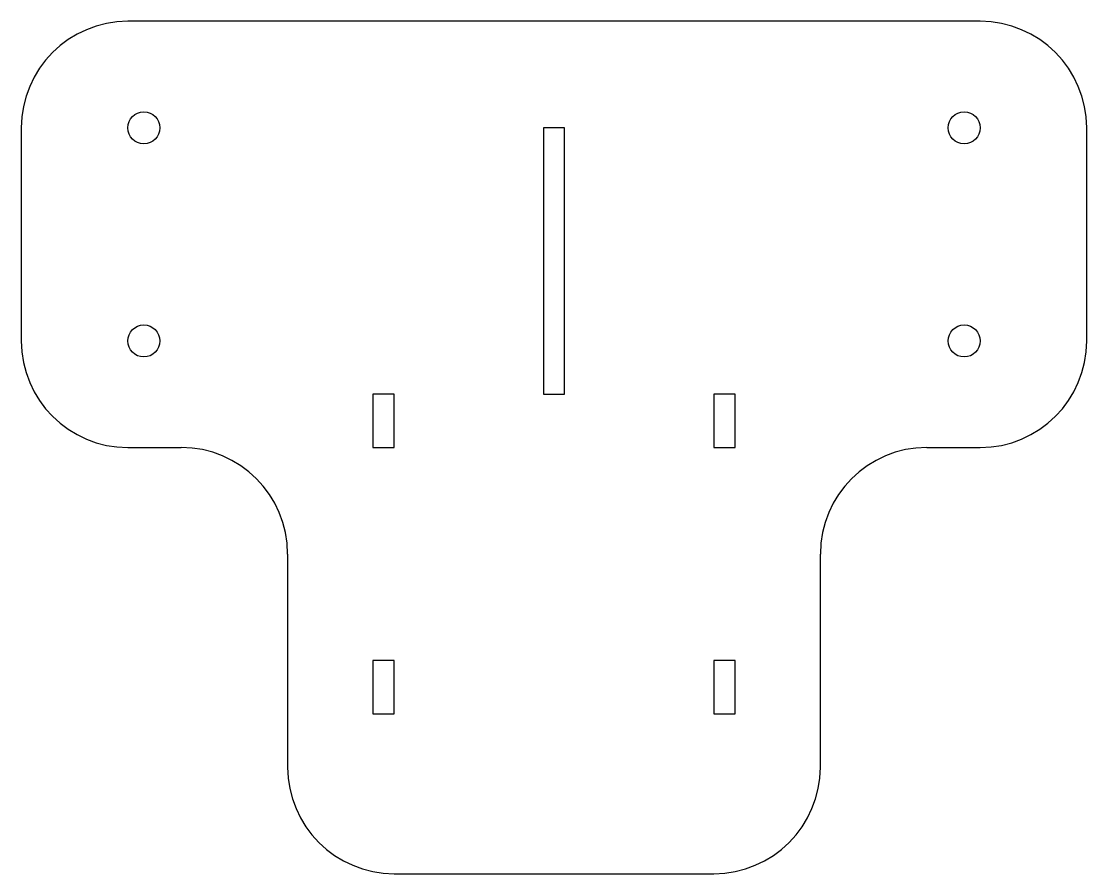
# Model space of a CAD drawing. Header units: millimetres. Extents: x -50 to 50, y -40 to 40.
import ezdxf

# ---------------------------------------------------------------- set-up
doc = ezdxf.new("R2010")
doc.units = ezdxf.units.MM

msp = doc.modelspace()

# ---------------------------------------------------------------- linework, layer by layer
at = {"color": 7, "linetype": 'Continuous', "lineweight": 25}
for p, q in [((40, 40), (-40, 40)), ((-50, 30), (-50, 10)), ((1, 30), (-1, 30)), ((-1, 30), (-1, 5)), ((1, 5), (1, 30)), ((50, 10), (50, 30)), ((-17, 5), (-17, 0)), ((-15, 5), (-17, 5)), ((-15, 0), (-15, 5)), ((-1, 5), (1, 5)), ((17, 5), (15, 5)), ((15, 5), (15, 0)), ((17, 0), (17, 5)), ((-40, 0), (-35, 0)), ((-17, 0), (-15, 0)), ((15, 0), (17, 0)), ((35, 0), (40, 0)), ((-25, -10), (-25, -30)), ((25, -30), (25, -10)), ((-15, -20), (-17, -20)), ((-17, -20), (-17, -25)), ((-15, -25), (-15, -20)), ((17, -20), (15, -20)), ((15, -20), (15, -25)), ((17, -25), (17, -20)), ((-17, -25), (-15, -25)), ((15, -25), (17, -25)), ((-15, -40), (15, -40))]:
    msp.add_line(p, q, dxfattribs=at)
for centre in [(-38.5, 30), (38.5, 30), (-38.5, 10), (38.5, 10)]:
    msp.add_circle(centre, 1.5, dxfattribs=at)
for centre, start, end in [((-40, 30), 90, 180), ((40, 30), 0, 90), ((-40, 10), 180, 270), ((40, 10), 270, 0), ((-35, -10), 0, 90), ((35, -10), 90, 180), ((-15, -30), 180, 270), ((15, -30), 270, 0)]:
    msp.add_arc(centre, 10, start, end, dxfattribs=at)

doc.saveas('drawing.dxf')
